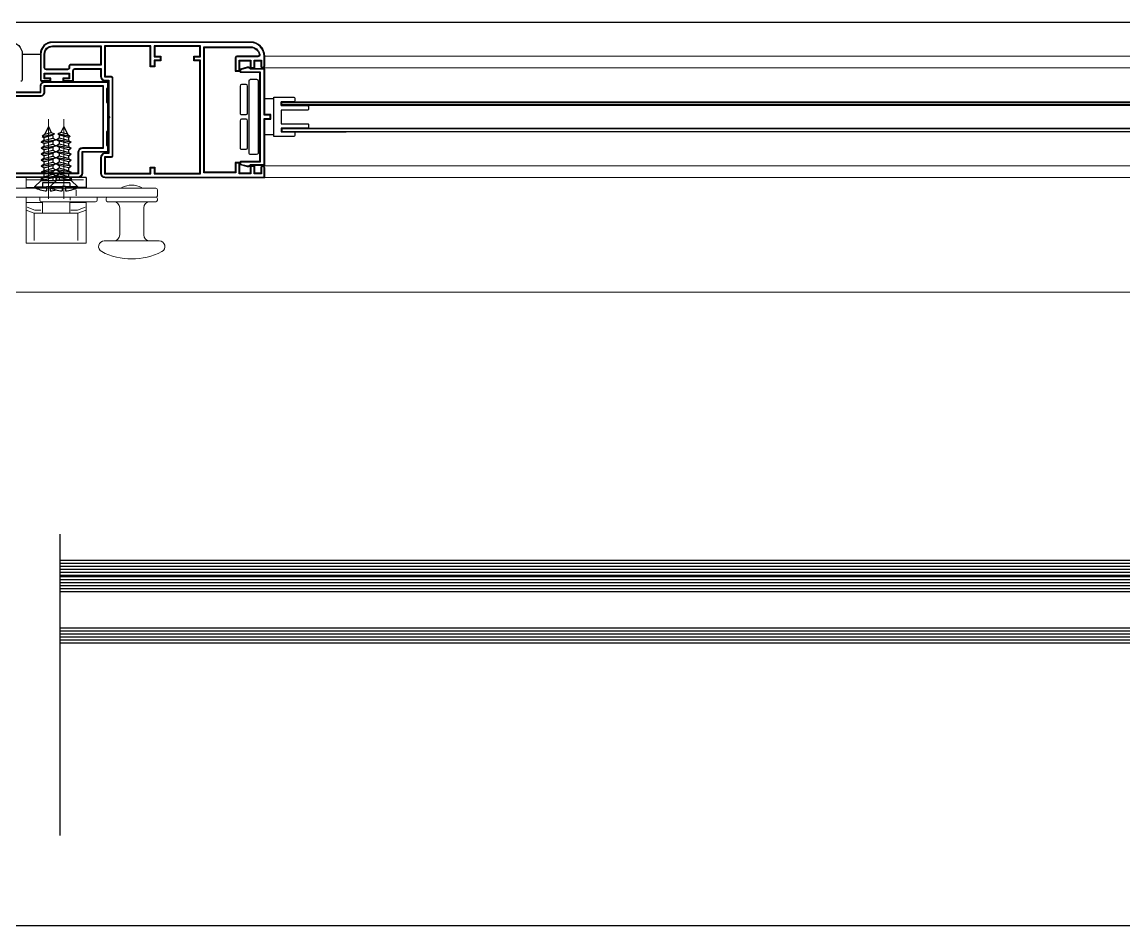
# Model space of a CAD drawing. Header units: millimetres. Extents: x 1251.1 to 1334.1, y 1577.6 to 1641.3.
# Drawn here: x 1304.6757 to 1305.0415, y 1610.4513 to 1610.7513 of the extents above; entities that cross this region are included whole.
import ezdxf

# ---------------------------------------------------------------- set-up
doc = ezdxf.new("R2010")
doc.units = ezdxf.units.MM
doc.linetypes.add('ACAD_ISO02W100', pattern=[15, 12, -3])
doc.linetypes.add('TRATTOPUNTO', pattern=[1, 0.5, -0.25, 0, -0.25])
for name, color, linetype in [('FINESTRA_finissime', 251, 'Continuous'), ('MONTANTI sezioni - windows structure section', 2, 'Continuous'), ('MURATURA', 140, 'Continuous')]:
    doc.layers.add(name, color=color, linetype=linetype)
doc.layers.add('PROIEZIONI finissime - fine lines', color=251, linetype='Continuous', lineweight=9)
doc.layers.add('VETRATE sezioni - windows sections', color=7, linetype='Continuous', true_color=0x4d79ff)

msp = doc.modelspace()

# ---------------------------------------------------------------- linework, layer by layer
at = {"layer": 'FINESTRA_finissime', "color": 145, "linetype": 'TRATTOPUNTO', "ltscale": 0.02}
msp.add_line((1304.688288903226, 1610.481328795551), (1304.688288903226, 1610.628326230804), dxfattribs=at)
at = {"layer": 'MONTANTI sezioni - windows structure section'}
for p, q in [((1304.675756264216, 1610.74062800721), (1304.681756264216, 1610.74062800721)), ((1304.759256264216, 1610.72577800721), (1304.756256264216, 1610.72577800721)), ((1304.761756264216, 1610.72477800721), (1305.197090323472, 1610.72477800721)), ((1304.761756264216, 1610.72357800721), (1304.761756264216, 1610.72477800721)), ((1304.761956264216, 1610.72457800721), (1305.197090323472, 1610.72457800721)), ((1304.761956264216, 1610.72377800721), (1304.761956264216, 1610.72457800721)), ((1305.197090323472, 1610.72377800721), (1304.761956264216, 1610.72377800721)), ((1305.197090323472, 1610.72357800721), (1304.761756264216, 1610.72357800721)), ((1304.684456264216, 1610.71662800721), (1304.683234923308, 1610.714008833182)), ((1304.684456264216, 1610.71662800721), (1304.685406298791, 1610.714590651489)), ((1304.689556264216, 1610.71662800721), (1304.688606229641, 1610.714590651489)), ((1304.689556264216, 1610.71662800721), (1304.690777605123, 1610.714008833182)), ((1304.683234923308, 1610.714008833182), (1304.682380340829, 1610.713256664812)), ((1304.682380340829, 1610.713256664812), (1304.682956264216, 1610.712898890523)), ((1304.682395046812, 1610.713266170491), (1304.686463583253, 1610.714155996316)), ((1304.682956264216, 1610.712898890523), (1304.68583543662, 1610.713670362444)), ((1304.682956264216, 1610.712898890523), (1304.682956264216, 1610.711934166703)), ((1304.683234923308, 1610.714008833182), (1304.685406298791, 1610.714590651489)), ((1304.685406298791, 1610.714590651489), (1304.686463583253, 1610.714155996316)), ((1304.686485105469, 1610.714159597696), (1304.68583543662, 1610.713670362444)), ((1304.68583543662, 1610.713670362444), (1304.685956264216, 1610.713411246829)), ((1304.685956264216, 1610.713411246829), (1304.685956264216, 1610.71273801428)), ((1304.687527422962, 1610.714159597696), (1304.688177091811, 1610.713670362444)), ((1304.688606229641, 1610.714590651489), (1304.687548945178, 1610.714155996316)), ((1304.69161748162, 1610.713266170491), (1304.687548945178, 1610.714155996316)), ((1304.688177091811, 1610.713670362444), (1304.688056264216, 1610.713411246829)), ((1304.688056264216, 1610.713411246829), (1304.688056264216, 1610.71273801428)), ((1304.691056264216, 1610.712898890523), (1304.688177091811, 1610.713670362444)), ((1304.690777605123, 1610.714008833182), (1304.688606229641, 1610.714590651489)), ((1304.690777605123, 1610.714008833182), (1304.691632187602, 1610.713256664812)), ((1304.691632187602, 1610.713256664812), (1304.691056264216, 1610.712898890523)), ((1304.691056264216, 1610.712898890523), (1304.691056264216, 1610.711934166703)), ((1304.759256264216, 1610.71377800721), (1304.756256264216, 1610.71377800721)), ((1305.211590323472, 1610.71597800721), (1304.761756264216, 1610.71597800721)), ((1304.761756264216, 1610.71597800721), (1304.761756264216, 1610.71477800721)), ((1304.761756264216, 1610.71477800721), (1304.783256264216, 1610.71477800721)), ((1305.197090323472, 1610.71577800721), (1304.761956264216, 1610.71577800721)), ((1304.761956264216, 1610.71577800721), (1304.761956264216, 1610.71497800721)), ((1304.761956264216, 1610.71497800721), (1305.197090323472, 1610.71497800721)), ((1305.207390323472, 1610.71477800721), (1304.783256264216, 1610.71477800721)), ((1304.682056264216, 1610.711418505765), (1304.686856264216, 1610.712218399038)), ((1304.682956264216, 1610.711934166703), (1304.682056264216, 1610.711418505765)), ((1304.682956264216, 1610.710898890523), (1304.682056264216, 1610.711418505765)), ((1304.682056264216, 1610.709418505765), (1304.686856264216, 1610.710218399038)), ((1304.682956264216, 1610.709934166703), (1304.682056264216, 1610.709418505765)), ((1304.682956264216, 1610.708898890523), (1304.682056264216, 1610.709418505765)), ((1304.682956264216, 1610.711934166703), (1304.685956264216, 1610.71273801428)), ((1304.682956264216, 1610.710898890523), (1304.685956264216, 1610.7117027381)), ((1304.682956264216, 1610.710898890523), (1304.682956264216, 1610.709934166703)), ((1304.682956264216, 1610.709934166703), (1304.685956264216, 1610.71073801428)), ((1304.682956264216, 1610.708898890523), (1304.685956264216, 1610.7097027381)), ((1304.685956264216, 1610.71273801428), (1304.686856264216, 1610.712218399038)), ((1304.686856264216, 1610.712218399038), (1304.685956264216, 1610.7117027381)), ((1304.685956264216, 1610.7117027381), (1304.685956264216, 1610.71073801428)), ((1304.685956264216, 1610.71073801428), (1304.686856264216, 1610.710218399038)), ((1304.686856264216, 1610.710218399038), (1304.685956264216, 1610.7097027381)), ((1304.685956264216, 1610.7097027381), (1304.685956264216, 1610.70873801428)), ((1304.688056264216, 1610.71273801428), (1304.687156264216, 1610.712218399038)), ((1304.687156264216, 1610.712218399038), (1304.688056264216, 1610.7117027381)), ((1304.691956264216, 1610.711418505765), (1304.687156264216, 1610.712218399038)), ((1304.688056264216, 1610.71073801428), (1304.687156264216, 1610.710218399038)), ((1304.687156264216, 1610.710218399038), (1304.688056264216, 1610.7097027381)), ((1304.691956264216, 1610.709418505765), (1304.687156264216, 1610.710218399038)), ((1304.691056264216, 1610.711934166703), (1304.688056264216, 1610.71273801428)), ((1304.688056264216, 1610.7117027381), (1304.688056264216, 1610.71073801428)), ((1304.691056264216, 1610.710898890523), (1304.688056264216, 1610.7117027381)), ((1304.691056264216, 1610.709934166703), (1304.688056264216, 1610.71073801428)), ((1304.688056264216, 1610.7097027381), (1304.688056264216, 1610.70873801428)), ((1304.691056264216, 1610.708898890523), (1304.688056264216, 1610.7097027381)), ((1304.691056264216, 1610.711934166703), (1304.691956264216, 1610.711418505765)), ((1304.691056264216, 1610.710898890523), (1304.691956264216, 1610.711418505765)), ((1304.691056264216, 1610.710898890523), (1304.691056264216, 1610.709934166703)), ((1304.691056264216, 1610.709934166703), (1304.691956264216, 1610.709418505765)), ((1304.691056264216, 1610.708898890523), (1304.691956264216, 1610.709418505765)), ((1304.682056264216, 1610.707418505765), (1304.686856264216, 1610.708218399038)), ((1304.682956264216, 1610.707934166703), (1304.682056264216, 1610.707418505765)), ((1304.682956264216, 1610.706898890523), (1304.682056264216, 1610.707418505765)), ((1304.682056264216, 1610.705418505765), (1304.686856264216, 1610.706218399038)), ((1304.682956264216, 1610.705934166703), (1304.682056264216, 1610.705418505765)), ((1304.682956264216, 1610.708898890523), (1304.682956264216, 1610.707934166703)), ((1304.682956264216, 1610.707934166703), (1304.685956264216, 1610.70873801428)), ((1304.682956264216, 1610.706898890523), (1304.685956264216, 1610.7077027381)), ((1304.682956264216, 1610.706898890523), (1304.682956264216, 1610.705934166703)), ((1304.682956264216, 1610.705934166703), (1304.685956264216, 1610.706738014281)), ((1304.682956264216, 1610.704898890523), (1304.685956264216, 1610.7057027381)), ((1304.685956264216, 1610.70873801428), (1304.686856264216, 1610.708218399038)), ((1304.686856264216, 1610.708218399038), (1304.685956264216, 1610.7077027381)), ((1304.685956264216, 1610.7077027381), (1304.685956264216, 1610.706738014281)), ((1304.685956264216, 1610.706738014281), (1304.686856264216, 1610.706218399038)), ((1304.686856264216, 1610.706218399038), (1304.685956264216, 1610.7057027381)), ((1304.685956264216, 1610.7057027381), (1304.685956264216, 1610.704738014281)), ((1304.688056264216, 1610.70873801428), (1304.687156264216, 1610.708218399038)), ((1304.687156264216, 1610.708218399038), (1304.688056264216, 1610.7077027381)), ((1304.691956264216, 1610.707418505765), (1304.687156264216, 1610.708218399038)), ((1304.688056264216, 1610.706738014281), (1304.687156264216, 1610.706218399038)), ((1304.687156264216, 1610.706218399038), (1304.688056264216, 1610.7057027381)), ((1304.691956264216, 1610.705418505765), (1304.687156264216, 1610.706218399038)), ((1304.691056264216, 1610.707934166703), (1304.688056264216, 1610.70873801428)), ((1304.688056264216, 1610.7077027381), (1304.688056264216, 1610.706738014281)), ((1304.691056264216, 1610.706898890523), (1304.688056264216, 1610.7077027381)), ((1304.691056264216, 1610.705934166703), (1304.688056264216, 1610.706738014281)), ((1304.688056264216, 1610.7057027381), (1304.688056264216, 1610.704738014281)), ((1304.691056264216, 1610.704898890523), (1304.688056264216, 1610.7057027381)), ((1304.691056264216, 1610.708898890523), (1304.691056264216, 1610.707934166703)), ((1304.691056264216, 1610.707934166703), (1304.691956264216, 1610.707418505765)), ((1304.691056264216, 1610.706898890523), (1304.691956264216, 1610.707418505765)), ((1304.691056264216, 1610.706898890523), (1304.691056264216, 1610.705934166703)), ((1304.691056264216, 1610.705934166703), (1304.691956264216, 1610.705418505765)), ((1304.682956264216, 1610.704898890523), (1304.682056264216, 1610.705418505765)), ((1304.682056264216, 1610.703418505765), (1304.686856264216, 1610.704218399038)), ((1304.682956264216, 1610.703934166703), (1304.682056264216, 1610.703418505765)), ((1304.682956264216, 1610.702898890523), (1304.682056264216, 1610.703418505765)), ((1304.682056264216, 1610.701418505765), (1304.686856264216, 1610.702218399038)), ((1304.682956264216, 1610.701934166703), (1304.682056264216, 1610.701418505765)), ((1304.682956264216, 1610.704898890523), (1304.682956264216, 1610.703934166703)), ((1304.682956264216, 1610.703934166703), (1304.685956264216, 1610.704738014281)), ((1304.682956264216, 1610.702898890523), (1304.685956264216, 1610.7037027381)), ((1304.682956264216, 1610.702898890523), (1304.682956264216, 1610.701934166703)), ((1304.682956264216, 1610.701934166703), (1304.685956264216, 1610.702738014281)), ((1304.685956264216, 1610.704738014281), (1304.686856264216, 1610.704218399038)), ((1304.686856264216, 1610.704218399038), (1304.685956264216, 1610.7037027381)), ((1304.685956264216, 1610.7037027381), (1304.685956264216, 1610.702738014281)), ((1304.685956264216, 1610.702738014281), (1304.686856264216, 1610.702218399038)), ((1304.686856264216, 1610.702218399038), (1304.685956264216, 1610.7017027381)), ((1304.688056264216, 1610.704738014281), (1304.687156264216, 1610.704218399038)), ((1304.687156264216, 1610.704218399038), (1304.688056264216, 1610.7037027381)), ((1304.691956264216, 1610.703418505765), (1304.687156264216, 1610.704218399038)), ((1304.688056264216, 1610.702738014281), (1304.687156264216, 1610.702218399038)), ((1304.687156264216, 1610.702218399038), (1304.688056264216, 1610.7017027381)), ((1304.691956264216, 1610.701418505765), (1304.687156264216, 1610.702218399038)), ((1304.691056264216, 1610.703934166703), (1304.688056264216, 1610.704738014281)), ((1304.688056264216, 1610.7037027381), (1304.688056264216, 1610.702738014281)), ((1304.691056264216, 1610.702898890523), (1304.688056264216, 1610.7037027381)), ((1304.691056264216, 1610.701934166703), (1304.688056264216, 1610.702738014281)), ((1304.691056264216, 1610.704898890523), (1304.691956264216, 1610.705418505765)), ((1304.691056264216, 1610.704898890523), (1304.691056264216, 1610.703934166703)), ((1304.691056264216, 1610.703934166703), (1304.691956264216, 1610.703418505765)), ((1304.691056264216, 1610.702898890523), (1304.691956264216, 1610.703418505765)), ((1304.691056264216, 1610.702898890523), (1304.691056264216, 1610.701934166703)), ((1304.691056264216, 1610.701934166703), (1304.691956264216, 1610.701418505765)), ((1304.697006264216, 1610.69962800721), (1304.677006264216, 1610.69962800721)), ((1304.682005743183, 1610.69862800721), (1304.679764169369, 1610.696556603564)), ((1304.682005743183, 1610.69962800721), (1304.682005743183, 1610.69862800721)), ((1304.682005743183, 1610.69862800721), (1304.686906785249, 1610.69862800721)), ((1304.682956264216, 1610.700898890523), (1304.682056264216, 1610.701418505765)), ((1304.682056264216, 1610.699418505765), (1304.686856264216, 1610.700218399038)), ((1304.682956264216, 1610.699934166703), (1304.682056264216, 1610.699418505765)), ((1304.682956264216, 1610.698898890523), (1304.682056264216, 1610.699418505765)), ((1304.682956264216, 1610.700898890523), (1304.685956264216, 1610.7017027381)), ((1304.682956264216, 1610.700898890523), (1304.682956264216, 1610.699934166703)), ((1304.682956264216, 1610.699934166703), (1304.685956264216, 1610.70073801428)), ((1304.682956264216, 1610.698898890523), (1304.685956264216, 1610.6997027381)), ((1304.682956264216, 1610.698898890523), (1304.682956264216, 1610.69862800721)), ((1304.687105743183, 1610.69862800721), (1304.684864169369, 1610.696556603564)), ((1304.685956264216, 1610.7017027381), (1304.685956264216, 1610.70073801428)), ((1304.685956264216, 1610.70073801428), (1304.686856264216, 1610.700218399038)), ((1304.686856264216, 1610.700218399038), (1304.685956264216, 1610.6997027381)), ((1304.685956264216, 1610.6997027381), (1304.685956264216, 1610.69862800721)), ((1304.686906785249, 1610.69962800721), (1304.686906785249, 1610.69862800721)), ((1304.687105743183, 1610.69962800721), (1304.687105743183, 1610.69862800721)), ((1304.692006785248, 1610.69862800721), (1304.687105743183, 1610.69862800721)), ((1304.688056264216, 1610.70073801428), (1304.687156264216, 1610.700218399038)), ((1304.687156264216, 1610.700218399038), (1304.688056264216, 1610.6997027381)), ((1304.691956264216, 1610.699418505765), (1304.687156264216, 1610.700218399038)), ((1304.688056264216, 1610.7017027381), (1304.688056264216, 1610.70073801428)), ((1304.691056264216, 1610.700898890523), (1304.688056264216, 1610.7017027381)), ((1304.691056264216, 1610.699934166703), (1304.688056264216, 1610.70073801428)), ((1304.688056264216, 1610.6997027381), (1304.688056264216, 1610.69862800721)), ((1304.691056264216, 1610.698898890523), (1304.688056264216, 1610.6997027381)), ((1304.691056264216, 1610.700898890523), (1304.691956264216, 1610.701418505765)), ((1304.691056264216, 1610.700898890523), (1304.691056264216, 1610.699934166703)), ((1304.691056264216, 1610.699934166703), (1304.691956264216, 1610.699418505765)), ((1304.691056264216, 1610.698898890523), (1304.691956264216, 1610.699418505765)), ((1304.691056264216, 1610.698898890523), (1304.691056264216, 1610.69862800721)), ((1304.692006785248, 1610.69962800721), (1304.692006785248, 1610.69862800721)), ((1304.692006785248, 1610.69862800721), (1304.694248359062, 1610.696556603564)), ((1304.697006264216, 1610.69962800721), (1304.697006264216, 1610.69612800721)), ((1304.679764169369, 1610.696556603564), (1304.683856264216, 1610.696556603564)), ((1304.679764169369, 1610.696556603564), (1304.679764169369, 1610.696371283412)), ((1304.679764169369, 1610.696371283412), (1304.683856264216, 1610.696371283412)), ((1304.682506264216, 1610.69787800721), (1304.682506264216, 1610.69637800721)), ((1304.691506264216, 1610.69787800721), (1304.682506264216, 1610.69787800721)), ((1304.683856264216, 1610.69662800721), (1304.683856264216, 1610.695245669561)), ((1304.683856264216, 1610.69662800721), (1304.684941438974, 1610.69662800721)), ((1304.688956264216, 1610.696556603564), (1304.684864169369, 1610.696556603564)), ((1304.684864169369, 1610.696556603564), (1304.684864169369, 1610.696371283412)), ((1304.688956264216, 1610.696371283412), (1304.684864169369, 1610.696371283412)), ((1304.685056264216, 1610.696274319429), (1304.685056264216, 1610.695245669561)), ((1304.688956264216, 1610.69662800721), (1304.688956264216, 1610.695245669561)), ((1304.690156264216, 1610.69662800721), (1304.688956264216, 1610.69662800721)), ((1304.690156264216, 1610.69662800721), (1304.690156264216, 1610.695245669561)), ((1304.694248359062, 1610.696556603564), (1304.690156264216, 1610.696556603564)), ((1304.694248359062, 1610.696371283412), (1304.690156264216, 1610.696371283412)), ((1304.691506264216, 1610.69787800721), (1304.691506264216, 1610.69637800721)), ((1304.697006264216, 1610.69637800721), (1304.691506264216, 1610.69637800721)), ((1304.694248359062, 1610.696556603564), (1304.694248359062, 1610.696371283412))]:
    msp.add_line(p, q, dxfattribs=at)
for points in [[(1304.671756264216, 1610.74462800721, -0.414213562373093), (1304.675756264216, 1610.74062800721), (1304.675756264216, 1610.73212800721, -0.4142135623730951), (1304.675256264216, 1610.73162800721)], [(1304.665756264216, 1610.72812800721), (1304.681756264215, 1610.72812800721), (1304.681756264215, 1610.73002800721, -0.4142135623731146), (1304.683256264216, 1610.73152800721), (1304.704256264215, 1610.73152800721), (1304.704256264215, 1610.72902800721), (1304.703956264216, 1610.72902800721), (1304.703956264216, 1610.72477800721), (1304.704256264215, 1610.72477800721), (1304.704256264215, 1610.71477800721), (1304.703956264216, 1610.71477800721), (1304.703956264216, 1610.71052800721), (1304.704256264215, 1610.71052800721), (1304.704256264215, 1610.70802800721), (1304.695756264216, 1610.70802800721), (1304.695756264216, 1610.70112800721, -0.4142135623730951), (1304.694256264216, 1610.69962800721), (1304.663256264216, 1610.69962800721, -0.4142135623730951)], [(1304.665756264216, 1610.72792800721), (1304.681956264216, 1610.72792800721), (1304.681956264216, 1610.73002800721, -0.4142135623731258), (1304.683256264216, 1610.73132800721), (1304.704056264216, 1610.73132800721), (1304.704056264216, 1610.72922800721), (1304.703756264216, 1610.72922800721), (1304.703756264216, 1610.72457800721), (1304.704056264216, 1610.72457800721), (1304.704056264216, 1610.71497800721), (1304.703756264216, 1610.71497800721), (1304.703756264216, 1610.71032800721), (1304.704056264216, 1610.71032800721), (1304.704056264216, 1610.70822800721), (1304.695556264215, 1610.70822800721), (1304.695556264215, 1610.70112800721, -0.4142135623731002), (1304.694256264216, 1610.69982800721), (1304.663256264216, 1610.69982800721, -0.4142135623731001)]]:
    msp.add_lwpolyline(points, format="xyb", dxfattribs=at)
for points in [[(1304.681756264215, 1610.73212800721, 0.4142135623730951), (1304.682256264216, 1610.73162800721), (1304.685256264216, 1610.73162800721), (1304.685256264216, 1610.73262800721), (1304.683256264216, 1610.73262800721), (1304.683256264216, 1610.73412800721), (1304.691256264216, 1610.73412800721), (1304.691256264216, 1610.73262800721), (1304.689256264216, 1610.73262800721), (1304.689256264216, 1610.73162800721), (1304.692756264216, 1610.73162800721), (1304.692756264216, 1610.73512800721, -0.4142135623730951), (1304.693256264216, 1610.73562800721), (1304.701756264216, 1610.73562800721), (1304.701756264216, 1610.73327800721, 0.4142135623730951), (1304.703256264215, 1610.73177800721), (1304.704256264215, 1610.73177800721), (1304.704256264215, 1610.72007800721), (1304.704556264216, 1610.71977800721), (1304.704256264215, 1610.71947800721), (1304.704256264215, 1610.70777800721), (1304.703256264215, 1610.70777800721, 0.4142135623730951), (1304.701756264216, 1610.70627800721), (1304.701756264216, 1610.70112800721, 0.4142135623730951), (1304.703256264215, 1610.69962800721), (1304.756256264216, 1610.69962800721), (1304.756256264216, 1610.70287800721, 1), (1304.754956264215, 1610.70287800721), (1304.754956264215, 1610.70112800721), (1304.752956264216, 1610.70112800721), (1304.752956264216, 1610.70352800721), (1304.751456264215, 1610.70352800721), (1304.751456264215, 1610.70112800721), (1304.747956264216, 1610.70112800721), (1304.747956264216, 1610.70462800721), (1304.746456264216, 1610.70462800721), (1304.746456264216, 1610.70142800721), (1304.736256264215, 1610.70142800721), (1304.736256264215, 1610.74282800721), (1304.751556264215, 1610.74282800721, -0.3539972922353375), (1304.754392632076, 1610.740532173877, -0.4771078284050197), (1304.753903603134, 1610.73992800721), (1304.746956264215, 1610.73992800721, 0.4142135623730951), (1304.746456264216, 1610.73942800721), (1304.746456264216, 1610.73492800721), (1304.747956264216, 1610.73492800721), (1304.747956264216, 1610.73842800721), (1304.751456264215, 1610.73842800721), (1304.751456264215, 1610.73602800721), (1304.752956264216, 1610.73602800721), (1304.752956264216, 1610.73842800721), (1304.754956264215, 1610.73842800721), (1304.754956264215, 1610.73667800721, 1), (1304.756256264216, 1610.73667800721), (1304.756256264216, 1610.73992800721, 0.4142135623730951), (1304.751556264215, 1610.74462800721), (1304.685756264216, 1610.74462800721, 0.414213562373093), (1304.681756264215, 1610.74062800721)], [(1304.681956264216, 1610.73212800721, 0.4142135623731173), (1304.682256264216, 1610.73182800721), (1304.685056264216, 1610.73182800721), (1304.685056264216, 1610.73242800721), (1304.683056264216, 1610.73242800721), (1304.683056264216, 1610.73432800721), (1304.691456264216, 1610.73432800721), (1304.691456264216, 1610.73242800721), (1304.689456264216, 1610.73242800721), (1304.689456264216, 1610.73182800721), (1304.692556264215, 1610.73182800721), (1304.692556264215, 1610.73512800721, -0.4142135623730856), (1304.693256264216, 1610.73582800721), (1304.701956264215, 1610.73582800721), (1304.701956264215, 1610.73327800721, 0.4142135623731002), (1304.703256264215, 1610.73197800721), (1304.704456264216, 1610.73197800721), (1304.704456264216, 1610.720160849922), (1304.704839106928, 1610.71977800721), (1304.704456264216, 1610.719395164497), (1304.704456264216, 1610.70757800721), (1304.703256264215, 1610.70757800721, 0.4142135623731002), (1304.701956264215, 1610.70627800721), (1304.701956264215, 1610.70112800721, 0.4142135623731002), (1304.703256264215, 1610.69982800721), (1304.756056264216, 1610.69982800721), (1304.756056264216, 1610.70287800721, 1), (1304.755156264216, 1610.70287800721), (1304.755156264216, 1610.70092800721), (1304.752756264216, 1610.70092800721), (1304.752756264216, 1610.70332800721), (1304.751656264216, 1610.70332800721), (1304.751656264216, 1610.70092800721), (1304.747756264216, 1610.70092800721), (1304.747756264216, 1610.70442800721), (1304.746656264216, 1610.70442800721), (1304.746656264216, 1610.70122800721), (1304.736056264216, 1610.70122800721), (1304.736056264216, 1610.74302800721), (1304.751556264215, 1610.74302800721, -0.3539972922353337), (1304.754588243653, 1610.740573840543, -0.4771078284050183), (1304.753903603134, 1610.73972800721), (1304.746956264215, 1610.73972800721, 0.4142135623731173), (1304.746656264216, 1610.73942800721), (1304.746656264216, 1610.73512800721), (1304.747756264216, 1610.73512800721), (1304.747756264216, 1610.73862800721), (1304.751656264216, 1610.73862800721), (1304.751656264216, 1610.73622800721), (1304.752756264216, 1610.73622800721), (1304.752756264216, 1610.73862800721), (1304.755156264216, 1610.73862800721), (1304.755156264216, 1610.73667800721, 1), (1304.756056264216, 1610.73667800721), (1304.756056264216, 1610.73992800721, 0.4142135623730966), (1304.751556264215, 1610.74442800721), (1304.685756264216, 1610.74442800721, 0.4142135623730968), (1304.681956264216, 1610.74062800721)], [(1304.683056264216, 1610.74062800721, -0.4142135623731018), (1304.685756264216, 1610.74332800721), (1304.701956264215, 1610.74332800721), (1304.701956264215, 1610.73692800721), (1304.691756264216, 1610.73692800721, 0.4142135623731173), (1304.691456264216, 1610.73662800721), (1304.691456264216, 1610.73612800721, -0.4142135623730856), (1304.690756264215, 1610.73542800721), (1304.683756264216, 1610.73542800721, -0.4142135623730856), (1304.683056264216, 1610.73612800721)], [(1304.683256264216, 1610.74062800721, -0.4142135623731018), (1304.685756264216, 1610.74312800721), (1304.701756264216, 1610.74312800721), (1304.701756264216, 1610.73712800721), (1304.691756264216, 1610.73712800721, 0.4142135623730943), (1304.691256264216, 1610.73662800721), (1304.691256264216, 1610.73612800721, -0.4142135623730951), (1304.690756264215, 1610.73562800721), (1304.683756264216, 1610.73562800721, -0.4142135623730951), (1304.683256264216, 1610.73612800721)], [(1304.718456264216, 1610.74332800721), (1304.703056264216, 1610.74332800721), (1304.703056264216, 1610.73307800721), (1304.705256264215, 1610.73307800721, -0.4142135623731173), (1304.705556264216, 1610.73277800721), (1304.705556264216, 1610.70677800721, -0.4142135623731173), (1304.705256264215, 1610.70647800721), (1304.703056264216, 1610.70647800721), (1304.703056264216, 1610.70092800721), (1304.718456264216, 1610.70092800721), (1304.718456264216, 1610.70292800721), (1304.719556264215, 1610.70292800721), (1304.719556264215, 1610.70092800721), (1304.734956264216, 1610.70092800721), (1304.734956264216, 1610.73862800721), (1304.732956264216, 1610.73862800721), (1304.732956264216, 1610.73972800721), (1304.734956264216, 1610.73972800721), (1304.734956264216, 1610.74332800721), (1304.719556264215, 1610.74332800721), (1304.719556264215, 1610.73972800721), (1304.721556264215, 1610.73972800721), (1304.721556264215, 1610.73862800721), (1304.719556264215, 1610.73862800721), (1304.719556264215, 1610.73662800721), (1304.718456264216, 1610.73662800721)], [(1304.718256264216, 1610.74312800721), (1304.703256264215, 1610.74312800721), (1304.703256264215, 1610.73327800721), (1304.705256264215, 1610.73327800721, -0.4142135623730956), (1304.705756264216, 1610.73277800721), (1304.705756264216, 1610.70677800721, -0.4142135623730951), (1304.705256264215, 1610.70627800721), (1304.703256264215, 1610.70627800721), (1304.703256264215, 1610.70112800721), (1304.718256264216, 1610.70112800721), (1304.718256264216, 1610.70312800721), (1304.719756264215, 1610.70312800721), (1304.719756264215, 1610.70112800721), (1304.734756264215, 1610.70112800721), (1304.734756264215, 1610.73842800721), (1304.732756264216, 1610.73842800721), (1304.732756264216, 1610.73992800721), (1304.734756264215, 1610.73992800721), (1304.734756264215, 1610.74312800721), (1304.719756264215, 1610.74312800721), (1304.719756264215, 1610.73992800721), (1304.721756264216, 1610.73992800721), (1304.721756264216, 1610.73842800721), (1304.719756264215, 1610.73842800721), (1304.719756264215, 1610.73642800721), (1304.718256264216, 1610.73642800721)], [(1304.747956264216, 1610.735337028862), (1304.747956264216, 1610.73487800721, 0.4142135623730843), (1304.748256264216, 1610.73457800721), (1304.754556264216, 1610.73457800721), (1304.754556264216, 1610.70497800721), (1304.748256264216, 1610.70497800721, 0.4142135623730843), (1304.747956264216, 1610.70467800721), (1304.747956264216, 1610.704218985558, 0.3394542588633662), (1304.748178618502, 1610.70392920781), (1304.750443488064, 1610.70332233784, 0.2679491924311567), (1304.75140941389, 1610.703581156885), (1304.751606264215, 1610.70377800721), (1304.756256264216, 1610.70377800721), (1304.756256264216, 1610.71902800721), (1304.758256264216, 1610.71902800721), (1304.758256264216, 1610.72052800721), (1304.756256264216, 1610.72052800721), (1304.756256264216, 1610.73577800721), (1304.751606264215, 1610.73577800721), (1304.75140941389, 1610.735974857535, 0.2679491924311567), (1304.750443488064, 1610.73623367658), (1304.748178618502, 1610.73562680661, 0.3394542588633662)], [(1304.748156264216, 1610.735337028862), (1304.748156264216, 1610.73487800721, 0.4142135623731616), (1304.748256264216, 1610.73477800721), (1304.754756264216, 1610.73477800721), (1304.754756264216, 1610.70477800721), (1304.748256264216, 1610.70477800721, 0.4142135623731618), (1304.748156264216, 1610.70467800721), (1304.748156264216, 1610.704218985558, 0.3394542588634982), (1304.748230382311, 1610.704122392975), (1304.750495251873, 1610.703515523005, 0.2679491924311567), (1304.751267992534, 1610.703722578241), (1304.751523421503, 1610.70397800721), (1304.756056264216, 1610.70397800721), (1304.756056264216, 1610.71922800721), (1304.758056264215, 1610.71922800721), (1304.758056264216, 1610.72032800721), (1304.756056264216, 1610.72032800721), (1304.756056264216, 1610.73557800721), (1304.751523421503, 1610.73557800721), (1304.751267992534, 1610.735833436179, 0.2679491924311512), (1304.750495251873, 1610.736040491415), (1304.748230382311, 1610.735433621445, 0.339454258863412)], [(1304.754056264215, 1610.70777800721, -0.4142135623730965), (1304.753556264216, 1610.70727800721), (1304.751556264215, 1610.70727800721, -0.4142135623730951), (1304.751056264216, 1610.70777800721), (1304.751056264216, 1610.73177800721, -0.4142135623730948), (1304.751556264215, 1610.73227800721), (1304.753556264216, 1610.73227800721, -0.4142135623730954), (1304.754056264215, 1610.73177800721)], [(1304.663056264216, 1610.70647800721), (1304.664256264216, 1610.70647800721, 0.4142135623731002), (1304.665556264216, 1610.70777800721), (1304.665556264216, 1610.72682800721), (1304.681756264215, 1610.72682800721, 0.4142135623731002), (1304.683056264216, 1610.72812800721), (1304.683056264216, 1610.73022800721), (1304.702656264215, 1610.73022800721), (1304.702656264215, 1610.70932800721), (1304.695756264216, 1610.70932800721, 0.4142135623731002), (1304.694456264216, 1610.70802800721), (1304.694456264216, 1610.70092800721), (1304.663056264216, 1610.70092800721)], [(1304.663256264216, 1610.70627800721), (1304.664256264216, 1610.70627800721, 0.4142135623730951), (1304.665756264216, 1610.70777800721), (1304.665756264216, 1610.72662800721), (1304.681756264215, 1610.72662800721, 0.4142135623730951), (1304.683256264216, 1610.72812800721), (1304.683256264216, 1610.73002800721), (1304.702456264215, 1610.73002800721), (1304.702456264215, 1610.70952800721), (1304.695756264216, 1610.70952800721, 0.4142135623730951), (1304.694256264216, 1610.70802800721), (1304.694256264216, 1610.70112800721), (1304.663256264216, 1610.70112800721)], [(1304.748056264216, 1610.72102800721, 0.4142135623730958), (1304.748556264215, 1610.72052800721), (1304.750056264215, 1610.72052800721, 0.4142135623730943), (1304.750556264215, 1610.72102800721), (1304.750556264215, 1610.73002800721, 0.4142135623730958), (1304.750056264215, 1610.73052800721), (1304.748556264215, 1610.73052800721, 0.4142135623730943), (1304.748056264216, 1610.73002800721)], [(1304.770456264216, 1610.72352800721, -0.4142135623730951), (1304.770756264215, 1610.72322800721), (1304.770756264215, 1610.72232800721, -0.4142135623730979), (1304.770456264216, 1610.72202800721), (1304.761756264216, 1610.72202800721), (1304.761756264216, 1610.71752800721), (1304.770456264216, 1610.71752800721, -0.4142135623730917), (1304.770756264215, 1610.71722800721), (1304.770756264215, 1610.71632800721, -0.4142135623730979), (1304.770456264216, 1610.71602800721), (1304.761756264216, 1610.71602800721), (1304.761756264216, 1610.71477800721), (1304.765956264215, 1610.71477800721, -0.4142135623730974), (1304.766256264216, 1610.71447800721), (1304.766256264216, 1610.71357800721, -0.4142135623730921), (1304.765956264215, 1610.71327800721), (1304.759256264216, 1610.71327800721), (1304.759256264216, 1610.72627800721), (1304.765956264215, 1610.72627800721, -0.4142135623730951), (1304.766256264216, 1610.72597800721), (1304.766256264216, 1610.72507800721, -0.4142135623730951), (1304.765956264215, 1610.72477800721), (1304.761756264216, 1610.72477800721), (1304.761756264216, 1610.72352800721)], [(1304.748056264216, 1610.70952800721, 0.4142135623730951), (1304.748556264215, 1610.70902800721), (1304.750056264215, 1610.70902800721, 0.4142135623730951), (1304.750556264215, 1610.70952800721), (1304.750556264215, 1610.71852800721, 0.4142135623730945), (1304.750056264215, 1610.71902800721), (1304.748556264215, 1610.71902800721, 0.4142135623730951), (1304.748056264216, 1610.71852800721)]]:
    msp.add_lwpolyline(points, format="xyb", close=True, dxfattribs=at)
for centre, start, end in [((1304.684456264216, 1610.70542800721), 242.6122924694958, 266.6277133165819), ((1304.689556264216, 1610.70542800721), 242.6122924694958, 266.6277133165819), ((1304.684456264216, 1610.70542800721), 273.3722866834178, 284.4775121861885), ((1304.689556264216, 1610.70542800721), 273.3722866834178, 297.3877075305043)]:
    msp.add_arc(centre, 0.0102, start, end, dxfattribs=at)
at = {"layer": 'MURATURA', "linetype": 'ACAD_ISO02W100'}
msp.add_line((1298.445591506608, 1610.751261697454), (1311.445591506608, 1610.751261697454), dxfattribs=at)
at = {"layer": 'MURATURA'}
msp.add_line((1311.445591506608, 1610.451261697454), (1298.445591506608, 1610.451261697454), dxfattribs=at)
at = {"layer": 'PROIEZIONI finissime - fine lines'}
for p, q in [((1304.756256264216, 1610.73992800721), (1305.197090323472, 1610.73992800721)), ((1304.755606264216, 1610.73602800721), (1305.197090323472, 1610.73602800721)), ((1304.684456264216, 1610.69262800721), (1304.684456264216, 1610.719062080349)), ((1304.689556264216, 1610.69262800721), (1304.689556264216, 1610.719062080349)), ((1304.755606264216, 1610.70352800721), (1305.197090323472, 1610.70352800721)), ((1304.677006264216, 1610.69962800721), (1304.677006264216, 1610.69612800721)), ((1304.683869852638, 1610.69887800721), (1304.677006264216, 1610.69887800721)), ((1304.696134498806, 1610.69887800721), (1304.68778846242, 1610.69887800721)), ((1304.756256264216, 1610.69962800721), (1305.197090323472, 1610.69962800721)), ((1304.651356785248, 1610.69612800721), (1304.720106785248, 1610.69612800721)), ((1304.682506264216, 1610.69637800721), (1304.677006264216, 1610.69637800721)), ((1304.693606785248, 1610.69562800721), (1304.693606785248, 1610.69362800721)), ((1304.708856785248, 1610.69612800721), (1304.708856785248, 1610.69632800721)), ((1304.715356785248, 1610.69612800721), (1304.715356785248, 1610.69632800721)), ((1304.720606785248, 1610.69562800721), (1304.720606785248, 1610.69362800721)), ((1304.651356785248, 1610.69312800721), (1304.720106785248, 1610.69312800721)), ((1304.677006264216, 1610.69312800721), (1304.677006264216, 1610.67787800721)), ((1304.682506264216, 1610.69137800721), (1304.677006264216, 1610.69137800721)), ((1304.681606785248, 1610.69212800721), (1304.681606785248, 1610.69312800721)), ((1304.682106785248, 1610.69162800721), (1304.700106785248, 1610.69162800721)), ((1304.682506264216, 1610.69137800721), (1304.682506264216, 1610.68787800721)), ((1304.691506264216, 1610.69137800721), (1304.691506264216, 1610.68787800721)), ((1304.697006264216, 1610.69137800721), (1304.691506264216, 1610.69137800721)), ((1304.691606785248, 1610.69212800721), (1304.691606785248, 1610.69312800721)), ((1304.697006264216, 1610.69162800721), (1304.697006264216, 1610.67787800721)), ((1304.700606785249, 1610.69212800721), (1304.700606785249, 1610.69312800721)), ((1304.703606785248, 1610.69262800721), (1304.703606785248, 1610.69212800721)), ((1304.704106785248, 1610.69162800721), (1304.720106785248, 1610.69162800721)), ((1304.720606785248, 1610.69262800721), (1304.720606785248, 1610.69212800721)), ((1304.677006264216, 1610.68887800721), (1304.679756264215, 1610.68787800721)), ((1304.677348007279, 1610.689817800634), (1304.679932439193, 1610.68887800721)), ((1304.694256264216, 1610.68787800721), (1304.679756264215, 1610.68787800721)), ((1304.679756264215, 1610.68787800721), (1304.679756264215, 1610.678776982018)), ((1304.681919461007, 1610.68887800721), (1304.679932439193, 1610.68887800721)), ((1304.694080089238, 1610.68887800721), (1304.691859108892, 1610.68887800721)), ((1304.696664521153, 1610.689817800634), (1304.694080089238, 1610.68887800721)), ((1304.697006264216, 1610.68887800721), (1304.694256264216, 1610.68787800721)), ((1304.694256264216, 1610.68787800721), (1304.694256264216, 1610.678776982018)), ((1304.708106785248, 1610.68962800721), (1304.708106785248, 1610.68062800721)), ((1304.716106785248, 1610.68962800721), (1304.716106785248, 1610.68062800721)), ((1304.697006264216, 1610.67787800721), (1304.677006264216, 1610.67787800721)), ((1304.702994799233, 1610.67862800721), (1304.721218771264, 1610.67862800721)), ((1304.078590323472, 1610.66162800721), (1305.278590323472, 1610.66162800721))]:
    msp.add_line(p, q, dxfattribs=at)
for centre, radius, start, end in [((1304.712106785249, 1610.69012644471), 0.007001562500000115, 62.3426980553262, 117.6573019446738), ((1304.720106785248, 1610.69562800721), 0.0004999999999999995, 0, 90), ((1304.682106785248, 1610.69212800721), 0.0004999999999999995, 180, 270), ((1304.700106785248, 1610.69212800721), 0.0004999999999999995, 270, 0), ((1304.704106785248, 1610.69262800721), 0.0004999999999999995, 90, 180), ((1304.704106785248, 1610.69212800721), 0.0004999999999999995, 180, 270), ((1304.706106785248, 1610.68962800721), 0.001999999999999998, 0, 90), ((1304.718106785248, 1610.68962800721), 0.001999999999999998, 90, 180), ((1304.720106785248, 1610.69362800721), 0.0004999999999999995, 270, 0), ((1304.720106785248, 1610.69262800721), 0.0004999999999999995, 0, 90), ((1304.720106785248, 1610.69212800721), 0.0004999999999999995, 270, 0), ((1304.706106785248, 1610.68062800721), 0.001999999999999998, 270, 0), ((1304.718106785248, 1610.68062800721), 0.001999999999999998, 180, 270), ((1304.702994799233, 1610.676739993225), 0.001888013984688944, 90, 242.5678417365625), ((1304.721218771264, 1610.676739993225), 0.001888013984688944, 297.4321582634375, 90), ((1304.712106785249, 1610.694294673877), 0.02166666666666658, 242.5678417365625, 297.4321582634375)]:
    msp.add_arc(centre, radius, start, end, dxfattribs=at)
at = {"layer": 'VETRATE sezioni - windows sections', "linetype": 'Continuous'}
for p, q in [((1304.688284615226, 1610.5716301781), (1305.227342584542, 1610.5716301781)), ((1304.688284615226, 1610.5706301781), (1305.227342584542, 1610.5706301781)), ((1304.688288903226, 1610.5726280301), (1305.226846872542, 1610.5726280301)), ((1304.688284615226, 1610.5696301781), (1305.227342584542, 1610.5696301781)), ((1304.688284615226, 1610.5686301781), (1305.227342584542, 1610.5686301781)), ((1304.688284615226, 1610.5676301781), (1305.227342584542, 1610.5676301781)), ((1304.688284615226, 1610.5672501781), (1305.227342584542, 1610.5672501781)), ((1304.688284615226, 1610.5662501781), (1305.227342584542, 1610.5662501781)), ((1304.688284615226, 1610.5652501781), (1305.227342584542, 1610.5652501781)), ((1304.688284615226, 1610.5642501781), (1305.227342584542, 1610.5642501781)), ((1304.688284615226, 1610.5632501781), (1305.227342584542, 1610.5632501781)), ((1304.688284615226, 1610.5622501781), (1305.226846872542, 1610.5622501781)), ((1304.688288903226, 1610.5502501781), (1305.226846872542, 1610.5502501781)), ((1304.688288903226, 1610.5492501781), (1305.227346872542, 1610.5492501781)), ((1304.688288903226, 1610.5482501781), (1305.227346872542, 1610.5482501781)), ((1304.688288903226, 1610.5472501781), (1305.227346872542, 1610.5472501781)), ((1304.688288903226, 1610.5462501781), (1305.227346872542, 1610.5462501781)), ((1304.688288903226, 1610.5452501781), (1305.226846872542, 1610.5452501781))]:
    msp.add_line(p, q, dxfattribs=at)
at = {"layer": 'VETRATE sezioni - windows sections', "linetype": 'Continuous', "lineweight": 40}
msp.add_line((1304.688284615226, 1610.5674401781), (1305.227342584542, 1610.5674401781), dxfattribs=at)

doc.saveas('drawing.dxf')
